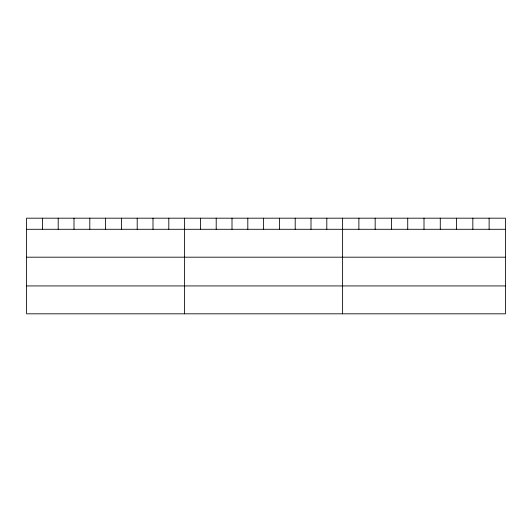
<?xml version="1.0" encoding="UTF-8"?>
<svg xmlns="http://www.w3.org/2000/svg" width="532" height="532" viewBox="0 0 532 532"><rect width="100%" height="100%" fill="white"/><g stroke="black" fill="none" stroke-linecap="round" stroke-linejoin="round"><path stroke-width="0.8" d="M505.4 229.292L505.4 313.82L26.6 313.82L26.6 218.18L505.4 218.18L505.4 229.292L26.6 229.292M26.6 257.189L505.4 257.189M26.6 285.93L505.4 285.93M489.121 218.18L489.121 229.292M472.842 218.18L472.842 229.292M456.562 218.18L456.562 229.292M440.283 218.18L440.283 229.292M424.004 218.18L424.004 229.292M407.725 218.18L407.725 229.292M391.446 218.18L391.446 229.292M375.166 218.18L375.166 229.292M358.887 218.18L358.887 229.292M342.608 218.18L342.608 313.82M326.808 218.18L326.808 229.292M311.007 218.18L311.007 229.292M295.207 218.18L295.207 229.292M279.406 218.18L279.406 229.292M263.606 218.18L263.606 229.292M247.806 218.18L247.806 229.292M232.005 218.18L232.005 229.292M216.205 218.18L216.205 229.292M200.404 218.18L200.404 229.292M184.604 218.18L184.604 313.82M168.804 218.18L168.804 229.292M153.003 218.18L153.003 229.292M137.203 218.18L137.203 229.292M121.402 218.18L121.402 229.292M105.602 218.18L105.602 229.292M89.802 218.18L89.802 229.292M74.001 218.18L74.001 229.292M58.201 218.18L58.201 229.292M42.4 218.18L42.4 229.292"/></g></svg>
